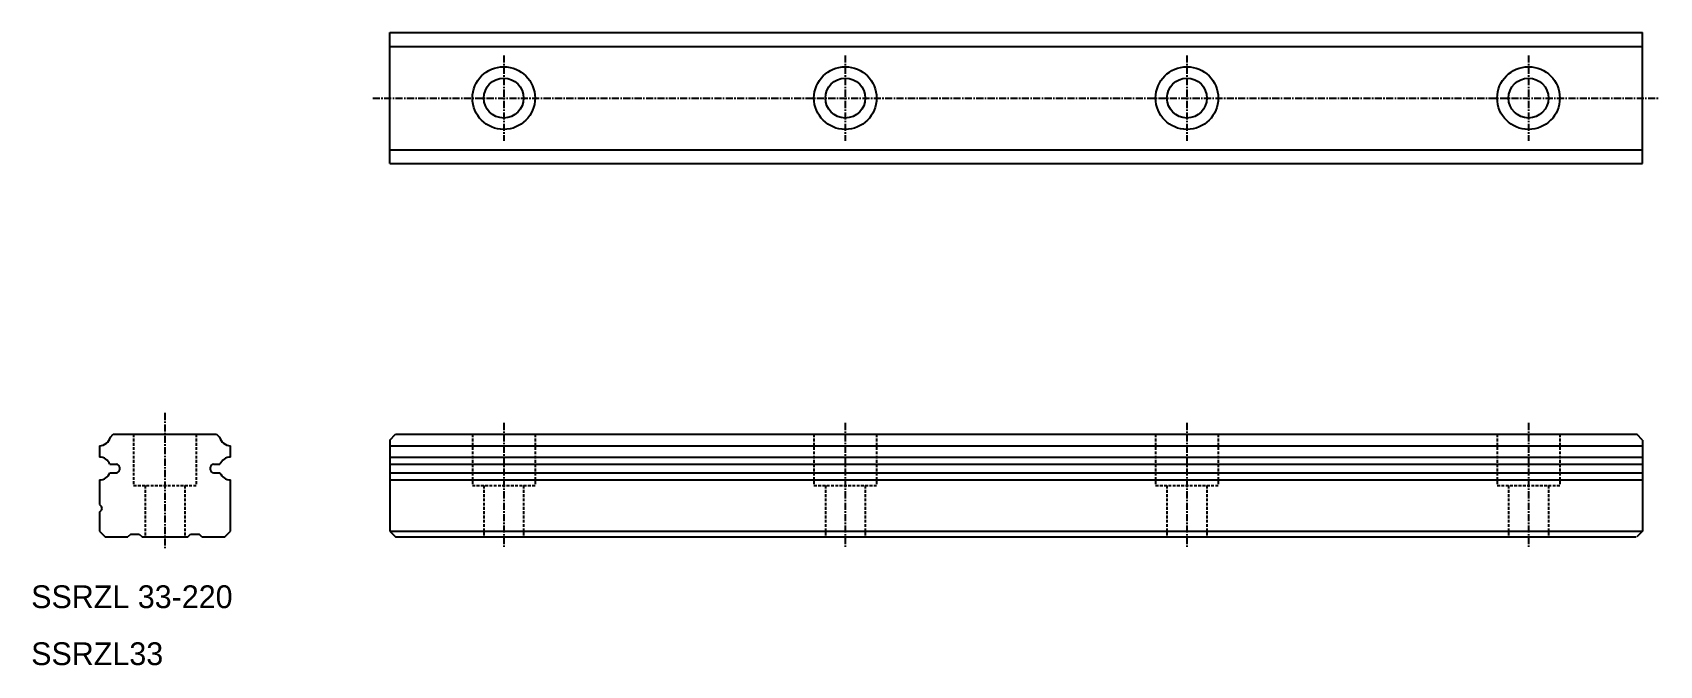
# Model space of a CAD drawing. Extents: x 10 to 296, y 10 to 121.
import ezdxf

# ---------------------------------------------------------------- set-up
doc = ezdxf.new("R2010")
doc.units = 0
doc.linetypes.add('CENTER', pattern=[2, 1.25, -0.25, 0.25, -0.25])
doc.linetypes.add('DASHED', pattern=[0.75, 0.5, -0.25])
doc.layers.get('0').update_dxf_attribs({"linetype": 'CONTINUOUS'})
doc.layers.add('CENTER', color=1, linetype='CENTER')

msp = doc.modelspace()

# ---------------------------------------------------------------- linework, layer by layer
at = {"color": 7, "linetype": 'CONTINUOUS'}
for p, q in [((72.999938, 121.000015), (292.999938, 121.000015)), ((72.999938, 98.000015), (72.999938, 121.000015)), ((292.999938, 98.000015), (292.999938, 121.000015)), ((72.999938, 118.567367), (292.999938, 118.567367)), ((72.999938, 100.432663), (292.999938, 100.432663)), ((72.999938, 98.000015), (292.999938, 98.000015)), ((23.932696, 49.999984), (24.432717, 50.499984)), ((24.432648, 50.5), (42.567352, 50.5)), ((42.56738, 50.499954), (43.067401, 49.999954)), ((72.999939, 49.500015), (72.999939, 33.50003)), ((72.999992, 49.500052), (73.999954, 50.500015)), ((73.999954, 50.500015), (291.999924, 50.500015)), ((292.999886, 49.500052), (291.999886, 50.500053)), ((292.999939, 49.500015), (292.999939, 33.50003)), ((22, 48.486984), (22, 46.513015)), ((45, 46.513015), (45, 48.486984)), ((72.999939, 48.48706), (292.999939, 48.48706)), ((72.999939, 46.513092), (292.999939, 46.513092)), ((23.844152, 43.750053), (25.000036, 43.750053)), ((23.844168, 45.250053), (25.000036, 45.250053)), ((25.5, 44.75), (25.5, 44.25)), ((41.5, 44.25), (41.5, 44.75)), ((42.000036, 45.250038), (43.155905, 45.250038)), ((42.000036, 43.750038), (43.155935, 43.750038)), ((72.999939, 45.250107), (292.999939, 45.250107)), ((72.999939, 43.750107), (292.999939, 43.750107)), ((22, 42.486999), (22, 38.168136)), ((45, 33.500015), (45, 42.486999)), ((72.999939, 42.485855), (292.999939, 42.485855)), ((22.000074, 36.831939), (22.334087, 37.165954)), ((22.000085, 38.168068), (22.334098, 37.83406)), ((22, 36.831909), (22, 33.500015)), ((22.000039, 33.500007), (23.000019, 32.50003)), ((23.00002, 32.500015), (27.000061, 32.500015)), ((27.500046, 33.000015), (27.000056, 32.500023)), ((27.5, 33.000015), (29.000015, 33.000015)), ((29.000042, 33.000007), (29.500031, 32.500015)), ((29.5, 32.500015), (29.500015, 32.500015)), ((29.500032, 32.500015), (37.500075, 32.500015)), ((37.500076, 32.500015), (38.000055, 33)), ((38, 33.000015), (39.5, 33.000015)), ((40.000051, 32.500023), (39.50004, 33.00003)), ((40.000047, 32.500015), (44.000045, 32.500015)), ((44.000046, 32.50003), (45.000036, 33.500015)), ((72.999969, 33.500095), (74.000049, 32.500015)), ((73.000018, 33.500046), (292.99986, 33.500046)), ((74.000049, 32.500015), (291.899887, 32.500015)), ((292.999909, 33.500095), (291.999909, 32.500095))]:
    msp.add_line(p, q, dxfattribs=at)
at = {"color": 1, "linetype": 'CENTER'}
for p, q in [((33.5, 54.246715), (33.5, 30.500015)), ((92.999908, 52.500015), (92.999908, 30.50003)), ((152.999908, 52.500015), (152.999908, 30.50003)), ((212.999908, 52.500015), (212.999908, 30.50003)), ((272.999908, 52.500015), (272.999908, 30.50003))]:
    msp.add_line(p, q, dxfattribs=at)
at = {"color": 3, "linetype": 'DASHED'}
for p, q in [((28, 50.500016), (28, 41.500016)), ((39, 50.500016), (39, 41.500016)), ((87.499908, 50.500015), (87.499908, 41.500015)), ((98.499908, 50.500015), (98.499908, 41.500015)), ((147.499908, 50.500015), (147.499908, 41.500015)), ((158.499908, 50.500015), (158.499908, 41.500015)), ((207.499908, 50.500015), (207.499908, 41.500015)), ((218.499908, 50.500015), (218.499908, 41.500015)), ((267.499908, 50.500015), (267.499908, 41.500015)), ((278.499908, 50.500015), (278.499908, 41.500015)), ((28, 41.500016), (39, 41.500016)), ((30, 41.500016), (30, 32.500015)), ((37, 41.500016), (37, 32.500015)), ((87.499908, 41.500015), (98.499908, 41.500015)), ((89.499908, 41.500015), (89.499908, 32.500015)), ((96.499908, 41.500015), (96.499908, 32.500015)), ((147.499908, 41.500015), (158.499908, 41.500015)), ((149.499908, 41.500015), (149.499908, 32.500015)), ((156.499908, 41.500015), (156.499908, 32.500015)), ((207.499908, 41.500015), (218.499908, 41.500015)), ((209.499908, 41.500015), (209.499908, 32.500015)), ((216.499908, 41.500015), (216.499908, 32.500015)), ((267.499908, 41.500015), (278.499908, 41.500015)), ((269.499908, 41.500015), (269.499908, 32.500015)), ((276.499908, 41.500015), (276.499908, 32.500015))]:
    msp.add_line(p, q, dxfattribs=at)
at = {"color": 7, "linetype": 'CONTINUOUS'}
for centre, radius in [((92.999938, 109.500015), 5.5), ((152.999938, 109.500015), 5.5), ((212.999938, 109.500015), 5.5), ((272.999938, 109.500015), 5.5), ((92.999938, 109.500015), 3.5), ((152.999938, 109.500015), 3.5), ((212.999938, 109.500015), 3.5), ((272.999938, 109.500015), 3.5)]:
    msp.add_circle(centre, radius, dxfattribs=at)
for centre, radius, start, end in [((21.928787, 50.568756), 2.082997, 271.959198, 344.154327), ((45.071228, 50.568756), 2.082997, 195.845657, 268.040405), ((21.928802, 44.431228), 2.082999, 23.145874, 88.041206), ((45.071213, 44.431228), 2.082997, 91.95916, 156.854126), ((21.928787, 44.568771), 2.082997, 271.959198, 336.854095), ((25, 44.75), 0.5, 0, 90), ((25, 44.25), 0.5, 270, 0), ((42, 44.75), 0.5, 90, 180), ((42, 44.25), 0.5, 180, 270), ((45.071228, 44.568771), 2.082997, 203.145889, 268.040405), ((22, 37.500015), 0.472391, 315.000092, 0), ((22, 37.500015), 0.472392, 0, 44.99992)]:
    msp.add_arc(centre, radius, start, end, dxfattribs=at)
msp.add_point((33.5, 32.500015), dxfattribs=at)
at = {"layer": 'CENTER', "color": 1, "linetype": 'CENTER'}
for p, q in [((92.999938, 117.000015), (92.999938, 102.000015)), ((152.999938, 117.000015), (152.999938, 102.000015)), ((212.999938, 117.000015), (212.999938, 102.000015)), ((272.999938, 117.000015), (272.999938, 102.000015)), ((69.999938, 109.500015), (295.999938, 109.500015))]:
    msp.add_line(p, q, dxfattribs=at)

# ---------------------------------------------------------------- texts
at = {"color": 7, "linetype": 'CONTINUOUS'}
for s, p in [('SSRZL 33-220', (10, 20)), ('SSRZL33', (10, 10))]:
    msp.add_text(s, height=4, dxfattribs=at).set_placement(p)

doc.saveas('drawing.dxf')
